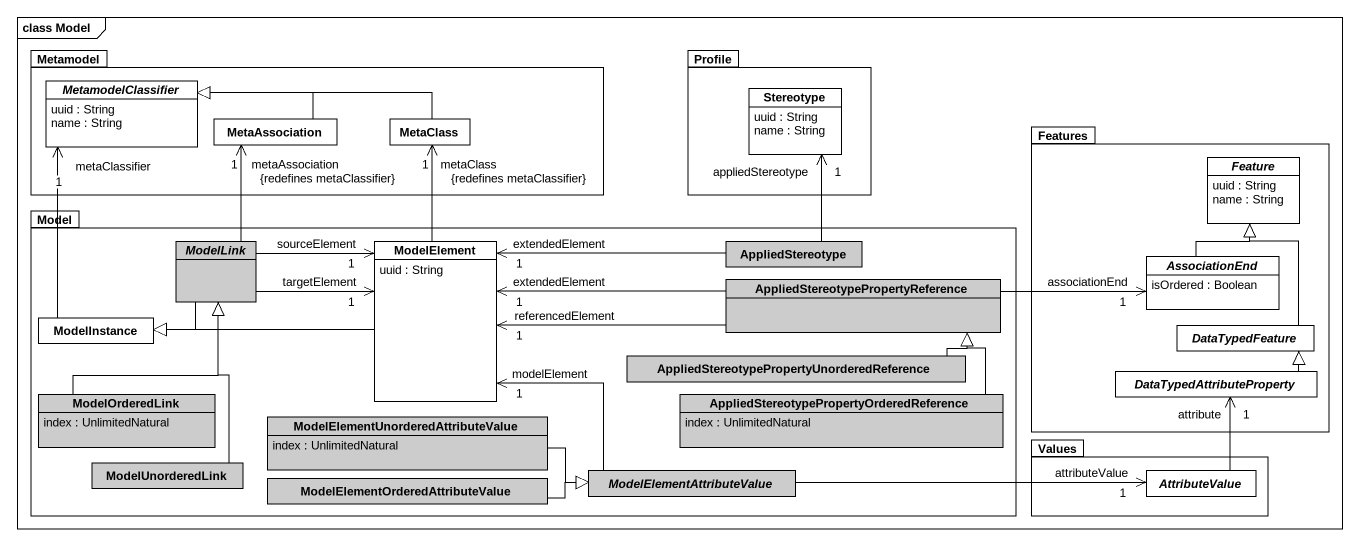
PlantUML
@startuml
mainframe class Model
hide circle
hide empty members
package Metamodel #FFFFFF {
  abstract class MetamodelClassifier #FFFFFF {
    uuid : String
    name : String
  }
  class MetaAssociation #FFFFFF
  class "MetaClass" as MetaClass_ #FFFFFF
}
package Profile #FFFFFF {
  class "Stereotype" as Stereotype_ #FFFFFF {
    uuid : String
    name : String
  }
}
package Features #FFFFFF {
  abstract class Feature #FFFFFF {
    uuid : String
    name : String
  }
  abstract class AssociationEnd #FFFFFF {
    isOrdered : Boolean
  }
  abstract class DataTypedFeature #FFFFFF
  abstract class DataTypedAttributeProperty #FFFFFF
}
package Model #FFFFFF {
  abstract class ModelLink #CCCCCC
  class ModelElement #FFFFFF {
    uuid : String
  }
  class AppliedStereotype #CCCCCC
  class "AppliedStereotypePropertyReference" as AppliedStereotypePropertyRef #CCCCCC
  class ModelInstance #FFFFFF
  class "AppliedStereotypePropertyUnorderedReference" as AppliedStereotypePropertyUno #CCCCCC
  class ModelOrderedLink #CCCCCC {
    index : UnlimitedNatural
  }
  class "AppliedStereotypePropertyOrderedReference" as AppliedStereotypePropertyOrd #CCCCCC {
    index : UnlimitedNatural
  }
  class ModelUnorderedLink #CCCCCC
  class "ModelElementUnorderedAttributeValue" as ModelElementUnorderedAttribu #CCCCCC {
    index : UnlimitedNatural
  }
  class "ModelElementOrderedAttributeValue" as ModelElementOrderedAttribute #CCCCCC
  abstract class ModelElementAttributeValue #CCCCCC
}
package Values #FFFFFF {
  abstract class AttributeValue #FFFFFF
}
MetaAssociation -left-|> MetamodelClassifier
MetaClass_ -left-|> MetamodelClassifier
ModelLink -up-> "metaAssociation\n1\n{redefines metaClassifier}" MetaAssociation
ModelLink -right-> "sourceElement\n1" ModelElement
ModelLink -right-> "targetElement\n1" ModelElement
ModelLink -left-|> ModelInstance
ModelElement -up-> "metaClass\n1\n{redefines metaClassifier}" MetaClass_
ModelElement -left-|> ModelInstance
AppliedStereotype -up-> "appliedStereotype\n1" Stereotype_
AppliedStereotype -left-> "extendedElement\n1" ModelElement
AssociationEnd -up-|> Feature
AppliedStereotypePropertyRef -left-> "extendedElement\n1" ModelElement
AppliedStereotypePropertyRef -left-> "1\nreferencedElement" ModelElement
AppliedStereotypePropertyRef -right-> "associationEnd\n1" AssociationEnd
ModelInstance -up-> "metaClassifier\n1" MetamodelClassifier
AppliedStereotypePropertyUno -up-|> AppliedStereotypePropertyRef
DataTypedFeature -up-|> Feature
ModelOrderedLink -up-|> ModelLink
AppliedStereotypePropertyOrd -up-|> AppliedStereotypePropertyRef
DataTypedAttributeProperty -up-|> DataTypedFeature
ModelUnorderedLink -up-|> ModelLink
ModelElementUnorderedAttribu -right-|> ModelElementAttributeValue
ModelElementOrderedAttribute -right-|> ModelElementAttributeValue
ModelElementAttributeValue -up-> "modelElement\n1" ModelElement
ModelElementAttributeValue -right-> "attributeValue\n1" AttributeValue
AttributeValue -up-> "attribute\n1" DataTypedAttributeProperty
@enduml
